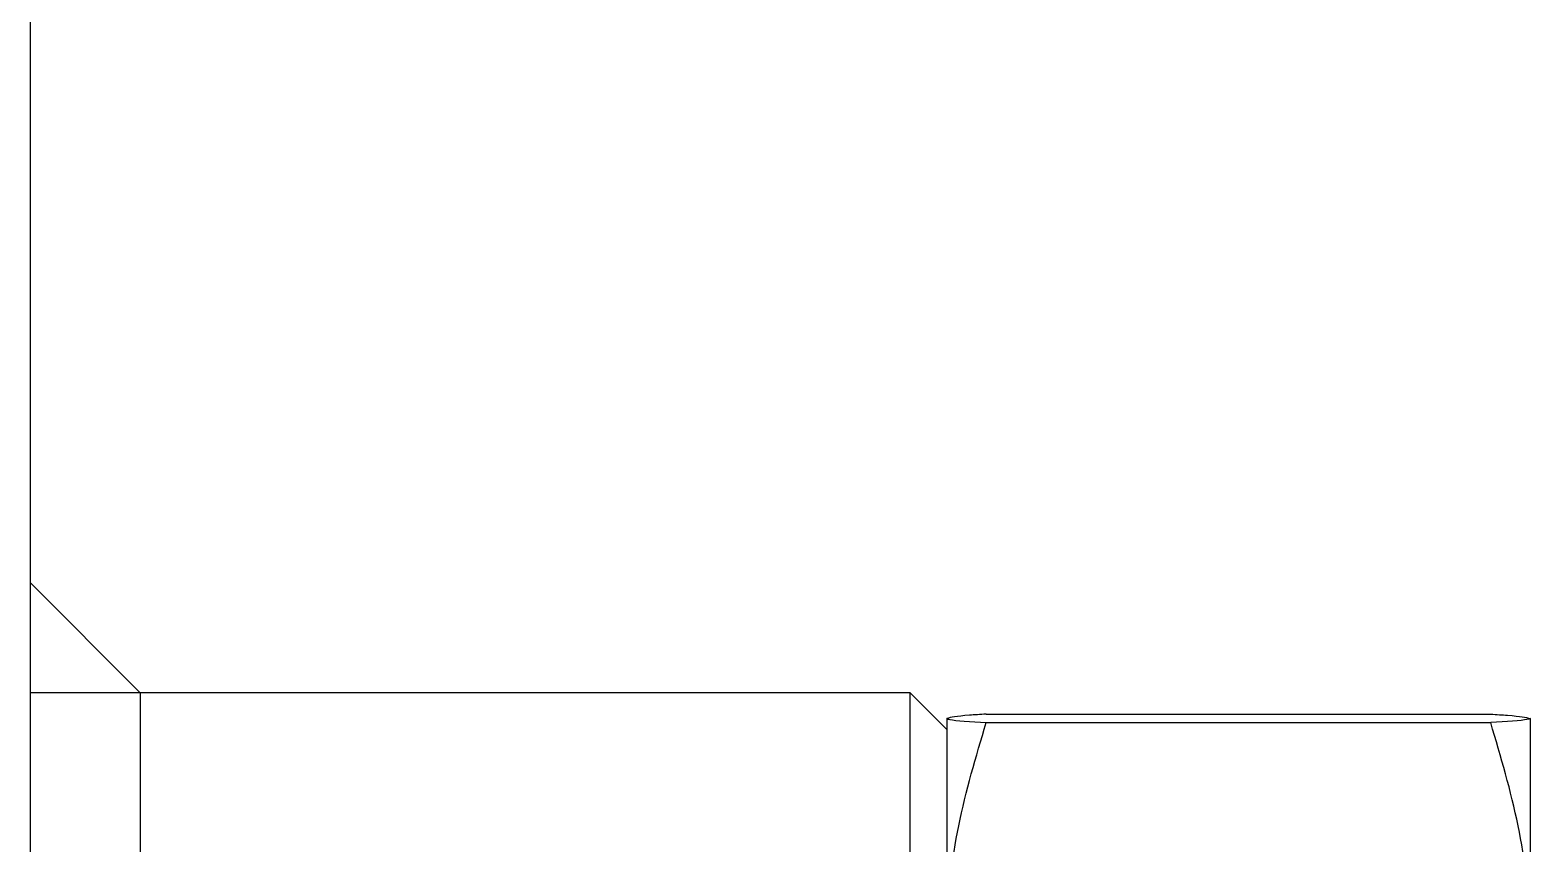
# Model space of a CAD drawing. Header units: metres. Extents: x 0 to 21025, y 0 to 14850.
# Drawn here: x 2258.35 to 2299.25, y 13193.26 to 13215.44 of the extents above; entities that cross this region are included whole.
import ezdxf

# ---------------------------------------------------------------- set-up
doc = ezdxf.new("R2010")
doc.units = ezdxf.units.M
doc.header["$LTSCALE"] = 25
doc.linetypes.add('HIDDEN2', pattern=[4.7625, 3.175, -1.5875])
doc.layers.add('SL4', color=4, linetype='Continuous')
doc.layers.add('ST1', color=7, linetype='HIDDEN2')

msp = doc.modelspace()

# ---------------------------------------------------------------- linework, layer by layer
at = {"layer": 'SL4'}
for p, q in [((2258.346, 13240.531), (2258.346, 13128.831)), ((2261.346, 13197.381), (2258.346, 13200.381)), ((2282.346, 13197.381), (2261.346, 13197.381)), ((2261.346, 13197.381), (2261.346, 13184.681)), ((2283.346, 13196.381), (2282.346, 13197.381)), ((2282.346, 13171.981), (2282.346, 13197.381)), ((2284.418, 13196.795), (2298.174, 13196.795)), ((2283.347, 13196.683), (2283.346, 13196.681)), ((2283.346, 13196.68), (2283.346, 13190.507)), ((2284.418, 13196.564), (2298.174, 13196.564)), ((2299.246, 13196.68), (2299.246, 13190.507))]:
    msp.add_line(p, q, dxfattribs=at)
for points, knots in [([(2284.418, 13196.795), (2284.256, 13196.785), (2283.628, 13196.748), (2283.466, 13196.709), (2283.346, 13196.68)], [0, 0, 0, 0, 0.2575513, 1, 1, 1, 1]), ([(2298.174, 13196.795), (2298.336, 13196.785), (2298.964, 13196.748), (2299.126, 13196.709), (2299.246, 13196.68)], [0, 0, 0, 0, 0.257551, 1, 1, 1, 1]), ([(2283.346, 13196.68), (2283.362, 13196.669), (2283.421, 13196.63), (2283.996, 13196.592), (2284.418, 13196.564)], [0, 0, 0, 0, 0.268634, 1, 1, 1, 1]), ([(2283.346, 13190.507), (2283.347, 13190.651), (2283.357, 13191.738), (2283.591, 13193.788), (2284.14, 13195.633), (2284.418, 13196.564)], [0, 0, 0, 0, 0.070099, 0.530789, 1, 1, 1, 1]), ([(2299.246, 13196.68), (2299.23, 13196.669), (2299.171, 13196.63), (2298.595, 13196.592), (2298.174, 13196.564)], [0, 0, 0, 0, 0.268634, 1, 1, 1, 1]), ([(2299.246, 13190.507), (2299.244, 13190.651), (2299.235, 13191.738), (2299.001, 13193.788), (2298.451, 13195.633), (2298.174, 13196.564)], [0, 0, 0, 0, 0.070099, 0.530789, 1, 1, 1, 1])]:
    msp.add_open_spline(points, degree=3, knots=knots, dxfattribs=at)
at = {"layer": 'ST1'}
for p, q in [((2261.346, 13197.381), (2258.346, 13197.381)), ((2261.346, 13197.381), (2258.346, 13197.381)), ((2299.246, 13196.681), (2299.245, 13196.683))]:
    msp.add_line(p, q, dxfattribs=at)

doc.saveas('drawing.dxf')
